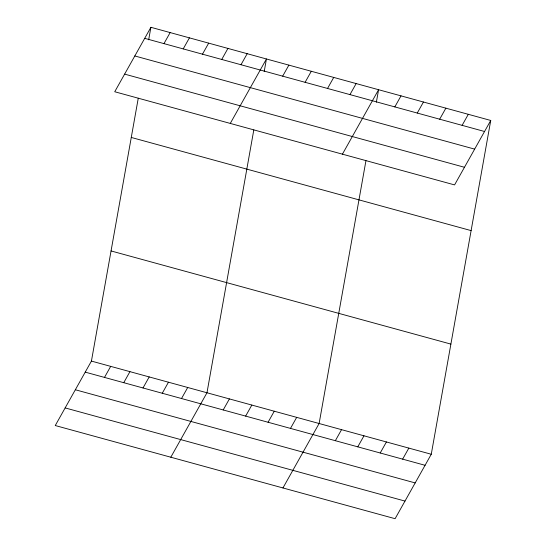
<?xml version="1.0" encoding="UTF-8"?>
<svg xmlns="http://www.w3.org/2000/svg" width="546" height="546" viewBox="0 0 546 546"><rect width="100%" height="100%" fill="white"/><g stroke="black" fill="none" stroke-linecap="round" stroke-linejoin="round"><path stroke-width="0.82" d="M490.738 120.461L454.572 184.91L114.735 91.748L150.901 27.3L490.738 120.461L431.265 454.252L395.099 518.7L55.262 425.539L91.428 361.09L138.261 98.232M148.669 39.817L150.901 27.3M253.808 129.907L206.975 392.765L170.809 457.214M264.216 71.492L266.441 58.975L230.275 123.423M365.957 160.647L319.123 423.512L282.951 487.96M376.358 102.232L378.59 89.715L342.424 154.163M163.964 43.619L170.154 32.576M183.217 48.901L189.414 37.858M202.477 54.177L208.674 43.134M221.737 59.459L227.928 48.417M240.991 64.735L247.188 53.692M104.491 377.409L110.688 366.373M282.678 76.16L288.875 65.124M123.751 382.691L129.941 371.649M305.105 82.309L311.302 71.273M143.004 387.967L149.201 376.931M327.539 88.459L333.729 77.423M162.264 393.25L168.461 382.207M349.966 94.608L356.163 83.565M181.518 398.525L187.715 387.489M223.205 409.957L229.402 398.914M394.826 106.907L401.017 95.864M245.639 416.107L251.836 405.064M417.253 113.056L423.45 102.013M268.066 422.256L274.263 411.213M439.68 119.205L445.877 108.163M290.492 428.398L296.69 417.362M462.114 125.348L468.311 114.312M335.353 440.697L341.55 429.661M357.78 446.846L363.977 435.81M380.214 452.996L386.411 441.953M402.641 459.145L408.838 448.102M144.704 38.343L484.541 131.497M134.814 55.965L474.651 149.126M124.624 74.12L464.462 167.281M131.272 137.449L471.109 230.61M111.056 250.942L450.894 344.103M91.428 361.09L431.265 454.252M85.231 372.133L425.075 465.294M75.341 389.755L415.178 482.917M65.151 407.917L404.989 501.078"/></g></svg>
